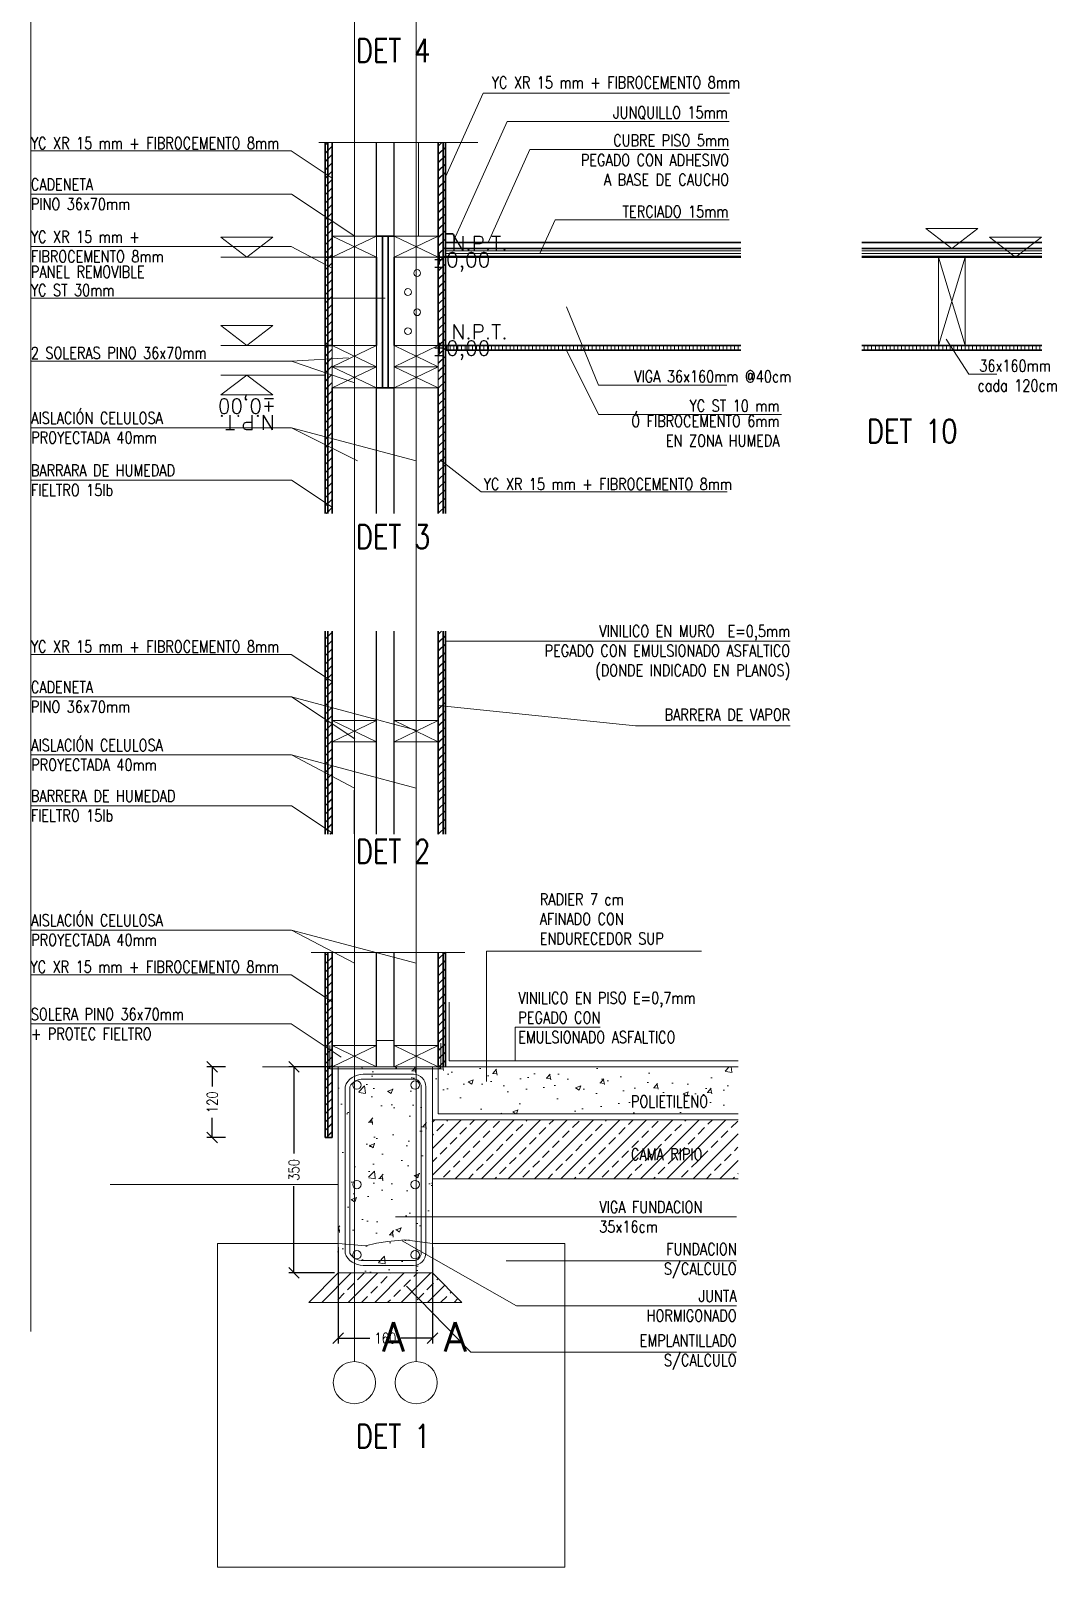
# Model space of a CAD drawing. Header units: metres. Extents: x -2 to 690, y -116 to 73.
# Drawn here: x 505.645 to 507.386, y 6.836 to 9.446 of the extents above; entities that cross this region are included whole.
import ezdxf
from ezdxf.enums import TextEntityAlignment as Align

# ---------------------------------------------------------------- set-up
doc = ezdxf.new("R2010")
doc.units = ezdxf.units.M
doc.header["$LTSCALE"] = 5
doc.header["$MEASUREMENT"] = 0
doc.linetypes.add('HIDDEN', pattern=[0.375, 0.25, -0.125])
doc.layers.get('0').update_dxf_attribs({"color": 30})
doc.layers.get('DEFPOINTS').update_dxf_attribs({"color": 210})
doc.layers.add('_AUX', color=210, linetype='Continuous', lineweight=18, plot=False)
for name, color, linetype, lineweight in [('A-ANNO-DIMS', 3, 'Continuous', 18), ('A-ANNO-SYMB', 3, 'Continuous', 18), ('A-ANNO-TEXT', 3, 'Continuous', 18), ('A-DETL-PATT', 8, 'Continuous', 18), ('A-ELEV-IDEN', 3, 'Continuous', 18), ('A-ELEV-MBE1', 7, 'Continuous', 35), ('A-ELEV-MBE2', 4, 'Continuous', 25), ('A-FLOR-PATT', 8, 'Continuous', 18), ('A-FURN', 8, 'Continuous', 18), ('A-WALL-PATT', 8, 'Continuous', 18), ('A-WALL-STUD', 3, 'Continuous', 18)]:
    doc.layers.add(name, color=color, linetype=linetype, lineweight=lineweight)
doc.styles.add('E-ROMANS', font='romans.shx', dxfattribs={"width": 0.8})
doc.dimstyles.new('E-0010_TICK_18', dxfattribs={"dimscale": 0.001, "dimtxt": 18, "dimasz": 18, "dimexe": 9, "dimexo": 6, "dimgap": 9, "dimtad": 0, "dimdec": 0, "dimlfac": 1000, "dimzin": 0, "dimdsep": 46, "dimtxsty": 'E-ROMANS', "dimblk": 'OBLIQUE', "dimcen": 9, "dimclrd": 256, "dimclre": 256, "dimclrt": 256, "dimadec": 0, "dimazin": 0, "dimtfac": 1, "dimtdec": 0, "dimtmove": 1, "dimatfit": 3, "dimldrblk": 'OPEN90', "dimfxl": 1, "dimtfill": 1, "dimtolj": 1, "dimtzin": 0, "dimarcsym": 0})
pattern_1 = [(45, (-2e-13, 0), (-0.00707106781, 0.00707106781), []), (45, (0.0002, 0), (-0.00707106781, 0.00707106781), [])]
pattern_2 = [(45, (-0.004998, 8e-09), (-0.00707106781, 0.00707106781), []), (45, (-0.004798, 8e-09), (-0.00707106781, 0.00707106781), [])]
pattern_3 = [(45, (0.005, 5e-08), (-0.00707106781, 0.00707106781), []), (45, (0.0052, 5e-08), (-0.00707106781, 0.00707106781), [])]

# ---------------------------------------------------------------- blocks, each defined once
blk = doc.blocks.new('_Oblique')
at = {"color": 0, "linetype": 'ByBlock', "lineweight": -2}
blk.add_line((-0.5, -0.5), (0.5, 0.5), dxfattribs=at)
blk = doc.blocks.new('*D1063')
at = {"layer": 'A-ANNO-DIMS', "lineweight": -2, "transparency": 16777216}
for p, q in [((506.1673, 7.3804), (506.1673, 7.2166)), ((506.3273, 7.3804), (506.3273, 7.2166)), ((506.1673, 7.2256), (506.2208, 7.2256)), ((506.3273, 7.2256), (506.2738, 7.2256))]:
    blk.add_line(p, q, dxfattribs=at)
at = {"layer": 'DEFPOINTS', "color": 0, "transparency": 16777216}
for p in [(506.1673, 7.3864), (506.3273, 7.3864), (506.3273, 7.2256)]:
    blk.add_point(p, dxfattribs=at)
at = {"layer": 'A-ANNO-DIMS', "lineweight": -2, "transparency": 16777216, "xscale": 0.018, "yscale": 0.018, "zscale": 0.018, "rotation": 180}
blk.add_blockref('_Oblique', (506.1673, 7.2256), dxfattribs=at)
at = {"layer": 'A-ANNO-DIMS', "lineweight": -2, "transparency": 16777216, "xscale": 0.018, "yscale": 0.018, "zscale": 0.018}
blk.add_blockref('_Oblique', (506.3273, 7.2256), dxfattribs=at)
at = {"layer": 'A-ANNO-DIMS', "transparency": 16777216, "insert": (506.2473, 7.2256), "char_height": 0.018, "attachment_point": 5, "style": 'E-ROMANS', "bg_fill": 3, "box_fill_scale": 1.25, "bg_fill_color": 256, "bg_fill_true_color": 13158600, "bg_fill_transparency": 0}
blk.add_mtext('\\A1;160', dxfattribs=at)
blk = doc.blocks.new('_Open90')
at = {"color": 0, "linetype": 'ByBlock', "lineweight": -2}
for p, q in [((0, 0), (-1, 0)), ((-0.5, 0.5), (0, 0)), ((0, 0), (-0.5, -0.5))]:
    blk.add_line(p, q, dxfattribs=at)
blk = doc.blocks.new('*D1064')
at = {"layer": 'A-ANNO-DIMS', "lineweight": -2, "transparency": 16777216}
for p, q in [((506.1613, 7.6864), (506.0833, 7.6864)), ((506.0923, 7.6864), (506.0923, 7.539)), ((506.0923, 7.3364), (506.0923, 7.4839)), ((506.1613, 7.3364), (506.0833, 7.3364))]:
    blk.add_line(p, q, dxfattribs=at)
at = {"layer": 'DEFPOINTS', "color": 0, "transparency": 16777216}
for p in [(506.1673, 7.6864), (506.0923, 7.3364), (506.1673, 7.3364)]:
    blk.add_point(p, dxfattribs=at)
at = {"layer": 'A-ANNO-DIMS', "lineweight": -2, "transparency": 16777216, "xscale": 0.018, "yscale": 0.018, "zscale": 0.018}
for p, rotation in [((506.0923, 7.6864), 90), ((506.0923, 7.3364), 270)]:
    blk.add_blockref('_Oblique', p, dxfattribs=dict(at, rotation=rotation))
at = {"layer": 'A-ANNO-DIMS', "transparency": 16777216, "insert": (506.0923, 7.5114), "char_height": 0.018, "attachment_point": 5, "rotation": 90, "style": 'E-ROMANS', "bg_fill": 3, "box_fill_scale": 1.25, "bg_fill_color": 256, "bg_fill_true_color": 13158600, "bg_fill_transparency": 0}
blk.add_mtext('\\A1;350', dxfattribs=at)
blk = doc.blocks.new('*D101')
at = {"layer": 'A-ANNO-DIMS', "lineweight": -2, "transparency": 16777216}
for p, q in [((505.9762, 7.6864), (505.9446, 7.6864)), ((505.9536, 7.6864), (505.9536, 7.6529)), ((505.9536, 7.5664), (505.9536, 7.6)), ((505.9762, 7.5664), (505.9446, 7.5664))]:
    blk.add_line(p, q, dxfattribs=at)
at = {"layer": 'DEFPOINTS', "color": 0, "transparency": 16777216}
for p in [(505.9536, 7.6864), (505.9822, 7.6864), (505.9822, 7.5664)]:
    blk.add_point(p, dxfattribs=at)
at = {"layer": 'A-ANNO-DIMS', "lineweight": -2, "transparency": 16777216, "xscale": 0.018, "yscale": 0.018, "zscale": 0.018}
for p, rotation in [((505.9536, 7.6864), 90), ((505.9536, 7.5664), 270)]:
    blk.add_blockref('_Oblique', p, dxfattribs=dict(at, rotation=rotation))
at = {"layer": 'A-ANNO-DIMS', "transparency": 16777216, "insert": (505.9536, 7.6264), "char_height": 0.018, "attachment_point": 5, "rotation": 90, "style": 'E-ROMANS', "bg_fill": 3, "box_fill_scale": 1.25, "bg_fill_color": 256, "bg_fill_true_color": 13158600, "bg_fill_transparency": 0}
blk.add_mtext('\\A1;120', dxfattribs=at)

msp = doc.modelspace()

# ---------------------------------------------------------------- hatches: boundary and pattern name
at = {"layer": 'A-DETL-PATT'}
h = msp.add_hatch(dxfattribs=at)
h.set_pattern_fill('JIS_LC_20', color=256, scale=0.0005, style=0)
h.set_pattern_definition(pattern_2)
h.paths.add_polyline_path([(506.1573, 9.2564), (506.1453, 9.2564), (506.1453, 9.1273), (506.1573, 9.1193)])
h.paths.add_polyline_path([(506.1573, 9.1193), (506.1453, 9.1273), (506.1453, 9.0614), (506.1573, 9.0614), (506.1573, 9.1064)])
h = msp.add_hatch(dxfattribs=at)
h.set_pattern_fill('JIS_LC_20', color=256, scale=0.0005, style=0)
h.set_pattern_definition(pattern_3)
h.paths.add_polyline_path([(506.3493, 9.2564), (506.3373, 9.2564), (506.3373, 9.1004), (506.3493, 9.1054)])
h.paths.add_polyline_path([(506.3493, 9.1054), (506.3373, 9.1004), (506.3373, 9.0614), (506.3493, 9.0614)])
h = msp.add_hatch(dxfattribs=at)
h.set_pattern_fill('JIS_LC_20', color=256, scale=0.0005, style=0)
h.set_pattern_definition(pattern_2)
h.paths.add_polyline_path([(506.1573, 9.0614), (506.1453, 9.0614), (506.1453, 8.9114), (506.1573, 8.9114)])
h = msp.add_hatch(dxfattribs=at)
h.set_pattern_fill('JIS_LC_20', color=256, scale=0.0005, style=0)
h.set_pattern_definition(pattern_3)
h.paths.add_polyline_path([(506.3493, 8.9114), (506.3373, 8.9114), (506.3373, 9.0614), (506.3493, 9.0614)])
h = msp.add_hatch(dxfattribs=at)
h.set_pattern_fill('ANSI31', color=256, scale=0.0015, angle=135, style=0)
h.set_pattern_definition([(180, (0.005, 5e-08), (-4e-19, -0.0047625), [])])
h.paths.add_polyline_path([(506.8511, 9.0764), (506.3493, 9.0764), (506.3493, 9.0614), (506.8511, 9.0614)])
h = msp.add_hatch(dxfattribs=at)
h.set_pattern_fill('ANSI31', color=256, scale=0.0015, angle=135, style=0)
h.set_pattern_definition([(180, (-2e-13, 0), (-4e-19, -0.0047625), [])])
h.paths.add_polyline_path([(507.0561, 9.0764), (507.0561, 9.0614), (507.362, 9.0614), (507.362, 9.0764)])
h = msp.add_hatch(dxfattribs=at)
h.set_pattern_fill('JIS_LC_20', color=256, scale=0.0005, style=0)
h.set_pattern_definition([(45, (275.880751, -44.509718), (-0.0070710678, 0.0070710678), []), (45, (275.880951, -44.509718), (-0.0070710678, 0.0070710678), [])])
h.paths.add_polyline_path([(506.1453, 8.6264), (506.1573, 8.6264), (506.1573, 8.9114), (506.1453, 8.9114)])
h = msp.add_hatch(dxfattribs=at)
h.set_pattern_fill('JIS_LC_20', color=256, scale=0.0005, style=0)
h.set_pattern_definition([(45, (275.90075, -44.509718), (-0.0070710678, 0.0070710678), []), (45, (275.90095, -44.509718), (-0.0070710678, 0.0070710678), [])])
h.paths.add_polyline_path([(506.3373, 8.6264), (506.3493, 8.6264), (506.3493, 8.9114), (506.3373, 8.9114)])
h = msp.add_hatch(dxfattribs=at)
h.set_pattern_fill('ANSI31', color=256, scale=0.002, angle=45, style=0)
h.set_pattern_definition([(90, (736.678324, -43.679718), (0.00635, 1e-18), [])])
h.paths.add_polyline_path([(506.3473, 8.9114), (506.3823, 8.9114), (506.8511, 8.9114), (506.8511, 8.9034), (506.3473, 8.9034)])
h = msp.add_hatch(dxfattribs=at)
h.set_pattern_fill('ANSI31', color=256, scale=0.002, angle=45, style=0)
h.set_pattern_definition([(90, (-2e-13, 0), (-0.00635, 1e-18), [])])
h.paths.add_polyline_path([(507.0561, 8.9114), (507.0561, 8.9034), (507.362, 8.9034), (507.362, 8.9114)])
h = msp.add_hatch(dxfattribs=at)
h.set_pattern_fill('JIS_LC_20', color=256, scale=0.0005, style=0)
h.set_pattern_definition(pattern_1)
h.paths.add_polyline_path([(506.1452, 8.0814), (506.1572, 8.0814), (506.1572, 8.4264), (506.1452, 8.4264)])
h = msp.add_hatch(dxfattribs=at)
h.set_pattern_fill('JIS_LC_20', color=256, scale=0.0005, style=0)
h.set_pattern_definition(pattern_1)
h.paths.add_polyline_path([(506.3373, 8.0814), (506.3493, 8.0814), (506.3493, 8.4264), (506.3373, 8.4264)])
h = msp.add_hatch(dxfattribs=at)
h.set_pattern_fill('JIS_LC_20', color=256, scale=0.0005, style=0)
h.set_pattern_definition(pattern_1)
h.paths.add_polyline_path([(506.3373, 7.6864), (506.3493, 7.6864), (506.3493, 7.8814), (506.3373, 7.8814)])
h = msp.add_hatch(dxfattribs=at)
h.set_pattern_fill('JIS_LC_20', color=256, scale=0.0005, style=0)
h.set_pattern_definition(pattern_1)
h.paths.add_polyline_path([(506.1573, 7.8727), (506.1453, 7.8807), (506.1453, 7.7211), (506.1573, 7.7131)])
h.paths.add_polyline_path([(506.1573, 7.7131), (506.1453, 7.7211), (506.1453, 7.6864), (506.1573, 7.6864)])
h.paths.add_polyline_path([(506.1573, 7.6864), (506.1453, 7.6864), (506.1453, 7.5664), (506.1573, 7.5664)])
h = msp.add_hatch(dxfattribs=at)
h.set_pattern_fill('AR-CONC', color=256, scale=0.0005, style=0)
h.set_pattern_definition([(50, (-2e-13, 0), (0.091092334, -0.007969543), [0.009525, -0.104775]), (355, (-2e-13, 0), (-0.017621413, 0.095528321), [0.00762, -0.08382]), (100.451, (0.00759, -0.00066), (0.073471251, 0.087558344), [0.008095, -0.089045]), (46.1842, (-2e-13, 0.0254), (0.13553952, -0.021021164), [0.0142875, -0.1571625]), (96.6356, (0.0113, 0.02365), (0.118702117, 0.123712778), [0.0121425, -0.1335675]), (351.184, (-2e-13, 0.0254), (0.118702303, 0.12371256), [0.01143, -0.12573]), (21, (0.0127, 0.01905), (0.07580744, -0.051132759), [0.009525, -0.104775]), (326, (0.0127, 0.01905), (0.030901014, 0.092093983), [0.00762, -0.08382]), (71.4514, (0.01902, 0.01479), (0.106708245, 0.040961429), [0.008095, -0.089045]), (37.5, (-2e-13, 0), (0.0015443016, 0.0422775194), [0, -0.082804, 0, -0.08509, 0, -0.0841375]), (7.5, (-2e-13, 0), (0.0334098313, 0.0500902874), [0, -0.048514, 0, -0.080899, 0, -0.0320675]), (327.5, (-0.02832, 0), (0.0677952976, -0.002864372), [0, -0.03175, 0, -0.09906, 0, -0.131445]), (317.5, (-0.04102, 0), (0.074064591, 0.0127132455), [0, -0.041275, 0, -0.065786, 0, -0.093345])])
h.paths.add_polyline_path([(506.3273, 7.6864), (506.3273, 7.3364), (506.1673, 7.3364), (506.1673, 7.6864)])
h = msp.add_hatch(dxfattribs=at)
h.set_pattern_fill('AR-CONC', color=256, scale=0.01, style=0)
h.set_pattern_definition([(130, (627.7528, 583.808), (-1.8218467, -0.159391), [0.1905, -2.0955]), (185, (627.7528, 583.808), (0.352428, 1.9105664), [0.1524, -1.6764]), (79.549, (627.601, 583.7948), (-1.469425, 1.751167), [0.1619, -1.7809]), (133.8158, (627.7528, 584.316), (-2.71079, -0.420423), [0.28575, -3.14325]), (83.3644, (627.527, 584.281), (-2.374042, 2.474256), [0.24285, -2.67135]), (188.816, (627.7528, 584.316), (-2.374046, 2.474251), [0.2286, -2.5146]), (159, (627.4988, 584.189), (-1.5161488, -1.022655), [0.1905, -2.0955]), (214, (627.4988, 584.189), (-0.61802, 1.8418797), [0.1524, -1.6764]), (108.5486, (627.3725, 584.1038), (-2.134165, 0.8192286), [0.1619, -1.7809]), (142.5, (627.7528, 583.80804), (-0.030886, 0.8455504), [0, -1.65608, 0, -1.7018, 0, -1.68275]), (172.5, (627.7528, 583.808), (-0.6681966, 1.0018057), [0, -0.97028, 0, -1.61798, 0, -0.64135]), (212.5, (628.3192, 583.80804), (-1.35590595, -0.05728744), [0, -0.635, 0, -1.9812, 0, -2.6289]), (222.5, (628.5732, 583.808), (-1.4812918, 0.254265), [0, -0.8255, 0, -1.31572, 0, -1.8669])])
h.paths.add_polyline_path([(506.3373, 7.6864), (506.3373, 7.2864), (506.1873, 7.2864), (506.1873, 7.6864)])
h = msp.add_hatch(dxfattribs=at)
h.set_pattern_fill('AR-CONC', color=256, scale=0.0005, style=0)
h.set_pattern_definition([(50, (250.77355, -44.01972), (0.091092334, -0.007969543), [0.009525, -0.104775]), (355, (250.77355, -44.01972), (-0.017621413, 0.09552832), [0.00762, -0.08382]), (100.451, (250.78114, -44.02038), (0.07347125, 0.087558344), [0.008095, -0.089045]), (46.1842, (250.77355, -43.99432), (0.13553952, -0.021021164), [0.0142875, -0.1571625]), (96.6356, (250.78484, -43.99607), (0.11870212, 0.12371278), [0.0121425, -0.1335675]), (351.184, (250.77355, -43.99432), (0.1187023, 0.12371256), [0.01143, -0.12573]), (21, (250.78625, -44.00067), (0.07580744, -0.05113276), [0.009525, -0.104775]), (326, (250.78625, -44.00067), (0.030901014, 0.092093983), [0.00762, -0.08382]), (71.4514, (250.792565, -44.00493), (0.106708245, 0.04096143), [0.008095, -0.089045]), (37.5, (250.773547, -44.019718), (0.0015443016, 0.0422775194), [0, -0.082804, 0, -0.08509, 0, -0.0841375]), (7.5, (250.773547, -44.01972), (0.033409831, 0.0500902874), [0, -0.048514, 0, -0.080899, 0, -0.0320675]), (327.5, (250.745226, -44.019718), (0.0677952976, -0.002864372), [0, -0.03175, 0, -0.09906, 0, -0.131445]), (317.5, (250.732526, -44.01972), (0.074064591, 0.012713246), [0, -0.041275, 0, -0.065786, 0, -0.093345])])
h.paths.add_polyline_path([(506.3373, 7.6864), (506.3373, 7.6064), (506.8461, 7.6064), (506.8461, 7.6864)])
h = msp.add_hatch(dxfattribs=at)
h.set_pattern_fill('BRASS', color=256, scale=0.005, angle=45, style=0)
h.set_pattern_definition([(45, (250.773547, -44.019718), (-0.0224506403, 0.0224506403), []), (45, (250.762322, -44.008493), (-0.0224506403, 0.0224506403), [0.015875, -0.0079375])])
h.paths.add_polyline_path([(506.8461, 7.4964), (506.8461, 7.5964), (506.3273, 7.5964), (506.3273, 7.4964)])
h = msp.add_hatch(dxfattribs=at)
h.set_pattern_fill('BRASS', color=256, scale=0.005, angle=45, style=0)
h.set_pattern_definition([(45, (-2e-13, 0), (-0.0224506403, 0.0224506403), []), (45, (-0.011225, 0.011225), (-0.0224506403, 0.0224506403), [0.015875, -0.0079375])])
h.paths.add_polyline_path([(506.3273, 7.3364), (506.2998, 7.3364), (506.2998, 7.2969), (506.3099, 7.2864), (506.3773, 7.2864)])
h.paths.add_polyline_path([(506.2998, 7.2969), (506.2998, 7.2864), (506.3099, 7.2864)], flags=17)
h.paths.add_polyline_path([(506.2998, 7.3364), (506.1948, 7.3364), (506.1948, 7.2864), (506.2998, 7.2864)])
h.paths.add_polyline_path([(506.1948, 7.3364), (506.1673, 7.3364), (506.1173, 7.2864), (506.1948, 7.2864)])

# ---------------------------------------------------------------- linework, layer by layer
at = {"layer": '_AUX'}
for p, q in [((506.1216, 7.8807), (506.3824, 7.8807)), ((506.2623, 7.7314), (506.2323, 7.7314)), ((506.2623, 7.6864), (506.2523, 7.6864))]:
    msp.add_line(p, q, dxfattribs=at)
for points in [[(505.6455, 7.2366), (505.6455, 10.696)], [(506.1346, 9.2564), (506.4043, 9.2564)]]:
    msp.add_lwpolyline(points, dxfattribs=at)
for points in [[(506.3162, 7.6527), (506.3162, 7.3702, -0.414214), (506.2952, 7.3492), (506.21, 7.3492, -0.328537), (506.179, 7.3702), (506.179, 7.6527, -0.328537), (506.21, 7.6737), (506.2952, 7.6737, -0.414214)], [(506.3082, 7.6527), (506.3082, 7.3702, -0.414214), (506.2952, 7.3572), (506.21, 7.3572, -0.28824), (506.187, 7.3702), (506.187, 7.6527, -0.28824), (506.21, 7.6657), (506.2952, 7.6657, -0.414214)]]:
    msp.add_lwpolyline(points, format="xyb", close=True, dxfattribs=at)
for centre in [(506.1992, 7.6555), (506.298, 7.6555), (506.1992, 7.4864), (506.298, 7.4864), (506.1992, 7.3673), (506.298, 7.3673)]:
    msp.add_circle(centre, 0.00714, dxfattribs=at)
at = {"layer": 'A-ANNO-DIMS'}
for centre in [(506.3014, 9.0346), (506.2858, 9.0023), (506.3014, 8.9681), (506.2858, 8.9359)]:
    msp.add_circle(centre, 0.00581, dxfattribs=at)
at = {"layer": 'A-ANNO-SYMB'}
for p, q in [((507.2315, 8.9114), (507.1865, 9.0614)), ((507.2315, 9.0614), (507.1865, 8.9114)), ((506.1648, 7.6864), (506.2348, 7.6864)), ((506.3298, 7.6864), (506.2598, 7.6864))]:
    msp.add_line(p, q, dxfattribs=at)
at = {"layer": 'A-ANNO-SYMB', "linetype": 'HIDDEN', "ltscale": 10}
msp.add_line((506.3373, 7.6864), (506.3373, 7.6064), dxfattribs=at)
at = {"layer": 'A-ANNO-SYMB'}
for points in [[(507.165, 9.1104), (507.253, 9.1104)], [(507.165, 9.1104), (507.209, 9.0764), (507.253, 9.1104)], [(505.9683, 9.0954), (506.0563, 9.0954)], [(505.9683, 9.0954), (506.0123, 9.0614), (506.0563, 9.0954)], [(507.2733, 9.0954), (507.3613, 9.0954)], [(507.2733, 9.0954), (507.3173, 9.0614), (507.3613, 9.0954)], [(507.2315, 9.0614), (507.2315, 8.9114), (507.1865, 8.9114), (507.1865, 9.0614), (507.2315, 9.0614)], [(505.9683, 8.9454), (506.0563, 8.9454)], [(505.9683, 8.9454), (506.0123, 8.9114), (506.0563, 8.9454)], [(505.9683, 8.8275), (506.0123, 8.8614), (506.0563, 8.8275)], [(505.9683, 8.8275), (506.0563, 8.8275)], [(506.3273, 7.6864), (506.3273, 7.3364), (506.1673, 7.3364), (506.1673, 7.6864), (506.3273, 7.6864)], [(506.3273, 7.6864), (506.3273, 7.6824)], [(506.3273, 7.6864), (506.8461, 7.6864)], [(506.3273, 7.5964), (506.8461, 7.5964)], [(506.3273, 7.4964), (506.8461, 7.4964)]]:
    msp.add_lwpolyline(points, dxfattribs=at)
at = {"layer": 'A-ANNO-SYMB', "linetype": 'HIDDEN', "ltscale": 10}
for points in [[(506.3556, 7.6964), (506.3556, 7.7964)], [(506.3556, 7.6964), (506.8461, 7.6964)], [(506.3373, 7.6064), (506.8461, 7.6064)]]:
    msp.add_lwpolyline(points, dxfattribs=at)
at = {"layer": 'A-ANNO-SYMB'}
for centre in [(506.1948, 7.15), (506.2998, 7.15)]:
    msp.add_circle(centre, 0.0358, dxfattribs=at)
at = {"layer": 'A-ANNO-TEXT'}
for p, q in [((506.4132, 9.3404), (506.3493, 9.1981)), ((506.4544, 9.2922), (506.3643, 9.0914)), ((506.4927, 9.2442), (506.4218, 9.0864)), ((506.088, 9.1685), (506.1958, 9.0971)), ((506.5356, 9.125), (506.5099, 9.0677)), ((506.6093, 8.844), (506.5552, 8.9774)), ((506.6093, 8.7942), (506.5552, 8.9034)), ((507.2379, 8.8628), (507.1996, 8.9225)), ((506.088, 8.8851), (506.1846, 8.8906)), ((506.088, 8.8851), (506.1958, 8.8484)), ((506.0879, 8.7718), (506.2003, 8.7155)), ((506.088, 8.6827), (506.1573, 8.6369)), ((506.088, 8.3147), (506.1958, 8.2433)), ((506.6723, 8.2656), (506.3373, 8.3002)), ((506.6723, 8.2656), (506.9347, 8.2656)), ((506.0879, 8.2161), (506.1948, 8.1598)), ((506.088, 8.1299), (506.1573, 8.084)), ((506.0879, 7.9186), (506.1948, 7.8623)), ((506.4193, 7.8831), (506.4193, 7.6616)), ((506.0877, 7.7592), (506.1726, 7.703)), ((506.4678, 7.7539), (506.4678, 7.6964)), ((506.3976, 7.4316), (506.2645, 7.4316))]:
    msp.add_line(p, q, dxfattribs=at)
for points in [[(506.8317, 9.3404), (506.4132, 9.3404)], [(506.831, 9.2922), (506.4544, 9.2922)], [(505.6455, 9.2419), (506.0877, 9.2419), (506.1569, 9.1957)], [(506.831, 9.2442), (506.4927, 9.2442)], [(505.6455, 9.1685), (506.088, 9.1685)], [(506.831, 9.125), (506.5356, 9.125)], [(505.6455, 9.0797), (506.0877, 9.0797), (506.1569, 9.0431)], [(505.6455, 8.9918), (506.2472, 8.9918)], [(505.6455, 8.8851), (506.088, 8.8851)], [(507.2854, 8.8628), (507.2379, 8.8628)], [(506.8274, 8.844), (506.6093, 8.844)], [(505.6454, 8.7718), (506.0879, 8.7718)], [(506.0879, 8.7718), (506.2998, 8.7155)], [(506.9197, 8.7942), (506.6093, 8.7942)], [(506.8276, 8.663), (506.4099, 8.663), (506.3407, 8.7172)], [(505.6455, 8.6827), (506.088, 8.6827)], [(506.3493, 8.4093), (506.9347, 8.4093)], [(505.6455, 8.387), (506.0877, 8.387), (506.1569, 8.3408)], [(505.6455, 8.3147), (506.088, 8.3147)], [(506.0879, 8.3147), (506.2998, 8.2584)], [(505.6454, 8.2161), (506.0879, 8.2161)], [(506.0879, 8.2161), (506.2998, 8.1598)], [(505.6455, 8.1299), (506.088, 8.1299)], [(505.6454, 7.9186), (506.0879, 7.9186)], [(506.0879, 7.9186), (506.2998, 7.8623)], [(506.7843, 7.8831), (506.4193, 7.8831)], [(505.6455, 7.8429), (506.0877, 7.8429), (506.1569, 7.7968)], [(505.6455, 7.7592), (506.0877, 7.7592)], [(506.6122, 7.7539), (506.4678, 7.7539)], [(506.8438, 7.4316), (506.3976, 7.4316)], [(506.8438, 7.3568), (506.4524, 7.3568)], [(506.8438, 7.2806), (506.4702, 7.2806)], [(506.8438, 7.2016), (506.3923, 7.2016)]]:
    msp.add_lwpolyline(points, dxfattribs=at)
at = {"layer": 'A-ELEV-IDEN', "ltscale": 10}
for p, q in [((506.1453, 9.0614), (505.9682, 9.0614)), ((506.1453, 8.9114), (505.9682, 8.9114)), ((506.1453, 8.8614), (505.9682, 8.8614))]:
    msp.add_line(p, q, dxfattribs=at)
msp.add_lwpolyline([(506.1673, 7.3864), (505.9623, 7.3864), (505.9623, 6.8364), (506.5523, 6.8364), (506.5523, 7.3864), (506.3273, 7.3864)], dxfattribs=at)
at = {"layer": 'A-ELEV-MBE1'}
for p, q in [((506.1453, 9.2564), (506.1453, 9.0614)), ((506.15, 9.2564), (506.15, 9.0614)), ((506.1573, 9.2564), (506.1573, 9.0614)), ((506.3373, 9.2564), (506.3373, 9.0614)), ((506.3453, 9.2564), (506.3453, 9.0614)), ((506.3493, 9.2564), (506.3493, 9.0614)), ((506.2323, 9.0974), (506.2623, 9.0974)), ((506.2423, 9.0974), (506.2423, 8.8394)), ((506.2523, 9.0974), (506.2523, 8.8394)), ((506.8511, 9.0864), (506.3493, 9.0864)), ((507.0561, 9.0864), (507.362, 9.0864)), ((506.1573, 9.0614), (506.1453, 9.0614)), ((506.2323, 8.9114), (506.2323, 9.0614)), ((506.2623, 9.0614), (506.2623, 8.9114)), ((506.8511, 9.0614), (506.3373, 9.0614)), ((506.3373, 8.9114), (506.3373, 9.0614)), ((506.8511, 9.0764), (506.3493, 9.0764)), ((507.0561, 9.0764), (507.362, 9.0764)), ((507.0561, 9.0614), (507.362, 9.0614)), ((506.1453, 8.9114), (506.1453, 8.6264)), ((506.1453, 8.9114), (506.1573, 8.9114)), ((506.15, 8.9114), (506.15, 8.6264)), ((506.3493, 8.9114), (506.3373, 8.9114)), ((506.3373, 8.9114), (506.3373, 8.9114)), ((506.3453, 8.9114), (506.3453, 8.6264)), ((506.3493, 8.9114), (506.3493, 8.6264)), ((506.8511, 8.9114), (506.3493, 8.9114)), ((506.8511, 8.9034), (506.3493, 8.9034)), ((507.0561, 8.9114), (507.362, 8.9114)), ((507.0561, 8.9034), (507.362, 8.9034)), ((506.1573, 8.8394), (506.1573, 8.6264)), ((506.2623, 8.8394), (506.2323, 8.8394)), ((506.3373, 8.8394), (506.3373, 8.6264)), ((506.1452, 8.4264), (506.1452, 8.0814)), ((506.15, 8.4264), (506.15, 8.0814)), ((506.1572, 8.4264), (506.1572, 8.0814)), ((506.3373, 8.4264), (506.3373, 8.0814)), ((506.3453, 8.4264), (506.3453, 8.0814)), ((506.3493, 8.4264), (506.3493, 8.0814)), ((506.3373, 7.8814), (506.3373, 7.6864)), ((506.3453, 7.8814), (506.3453, 7.6864)), ((506.3493, 7.8814), (506.3493, 7.6864)), ((506.1453, 7.8807), (506.1453, 7.5664)), ((506.1573, 7.8807), (506.1573, 7.5664)), ((506.1453, 7.5664), (506.1573, 7.5664))]:
    msp.add_line(p, q, dxfattribs=at)
msp.add_lwpolyline([(506.3493, 9.0864), (506.3643, 9.0864), (506.3643, 9.0964, 0.414214), (506.3593, 9.1014), (506.3493, 9.1014)], format="xyb", close=True, dxfattribs=at)
for points in [[(506.1453, 9.0614), (506.1453, 8.9114)], [(506.15, 8.9114), (506.15, 9.0614)], [(506.1573, 8.9114), (506.1573, 9.0614)], [(506.3453, 8.9114), (506.3453, 9.0614)], [(506.3493, 8.9114), (506.3493, 9.0614)]]:
    msp.add_lwpolyline(points, dxfattribs=at)
at = {"layer": 'A-ELEV-MBE2'}
for points in [[(506.2323, 9.0974), (506.2323, 9.2564)], [(506.2323, 9.1184), (506.2323, 9.2564)], [(506.2623, 9.0974), (506.2623, 9.2564)], [(506.2323, 8.6264), (506.2323, 8.8394)], [(506.2623, 8.6264), (506.2623, 8.8394)], [(506.2323, 8.0814), (506.2323, 8.4264)], [(506.2623, 8.0814), (506.2623, 8.4264)], [(506.2323, 7.6864), (506.2323, 7.8814)], [(506.2623, 7.6864), (506.2623, 7.8814)]]:
    msp.add_lwpolyline(points, dxfattribs=at)
at = {"layer": 'A-FLOR-PATT'}
msp.add_lwpolyline([(506.2873, 7.6864), (506.2773, 7.6864)], dxfattribs=at)
at = {"layer": 'A-FURN'}
for points in [[(506.2623, 9.1184), (506.2623, 9.2564)], [(506.2323, 8.0814), (506.2323, 8.4264)], [(506.2623, 8.0814), (506.2623, 8.4264)], [(506.2323, 7.6864), (506.2323, 7.8814)], [(506.2623, 7.6864), (506.2623, 7.8814)]]:
    msp.add_lwpolyline(points, dxfattribs=at)
at = {"layer": 'A-WALL-PATT', "ltscale": 10}
msp.add_line((506.1948, 9.0614), (506.1948, 8.9114), dxfattribs=at)
for points in [[(506.1948, 9.1114), (506.1948, 9.2564)], [(506.3039, 9.0974), (506.3039, 9.2564)], [(506.2998, 8.9114), (506.2998, 9.0614)], [(506.1948, 8.6264), (506.1948, 8.8114)], [(506.2998, 8.6264), (506.2998, 8.8114)], [(506.1948, 8.2814), (506.1948, 8.431)], [(506.2998, 8.2814), (506.2998, 8.431)], [(506.1947, 8.0819), (506.1948, 8.2314)], [(506.2998, 8.0819), (506.2998, 8.2314)], [(506.1948, 7.7364), (506.1948, 7.8807)], [(506.2998, 7.7364), (506.2998, 7.8807)]]:
    msp.add_lwpolyline(points, dxfattribs=at)
at = {"layer": 'A-WALL-STUD'}
for p, q in [((506.1573, 9.0974), (506.2323, 9.0614)), ((506.2323, 9.0974), (506.1573, 9.0614)), ((506.2623, 9.0974), (506.3373, 9.0614)), ((506.3373, 9.0974), (506.2623, 9.0614)), ((506.1573, 8.9114), (506.2323, 8.8754)), ((506.2323, 8.9114), (506.1573, 8.8754)), ((506.3373, 8.9114), (506.2623, 8.8754)), ((506.2623, 8.9114), (506.3373, 8.8754)), ((506.1573, 8.8754), (506.2323, 8.8394)), ((506.2323, 8.8754), (506.1573, 8.8394)), ((506.3373, 8.8754), (506.2623, 8.8394)), ((506.2623, 8.8754), (506.3373, 8.8394)), ((506.1573, 8.2744), (506.2323, 8.2384)), ((506.2323, 8.2744), (506.1573, 8.2384)), ((506.3373, 8.2744), (506.2623, 8.2384)), ((506.2623, 8.2744), (506.3373, 8.2384)), ((506.2623, 7.7224), (506.3373, 7.6864)), ((506.3373, 7.7224), (506.2623, 7.6864))]:
    msp.add_line(p, q, dxfattribs=at)
for points in [[(506.1573, 9.0974), (506.1573, 9.0614), (506.2323, 9.0614), (506.2323, 9.0974), (506.1573, 9.0974)], [(506.2623, 9.0974), (506.2623, 9.0614), (506.3373, 9.0614), (506.3373, 9.0974), (506.2623, 9.0974)], [(506.1573, 8.9114), (506.1573, 8.8754), (506.2323, 8.8754), (506.2323, 8.9114), (506.1573, 8.9114)], [(506.3373, 8.9114), (506.3373, 8.8754), (506.2623, 8.8754), (506.2623, 8.9114), (506.3373, 8.9114)], [(506.1573, 8.8754), (506.1573, 8.8394), (506.2323, 8.8394), (506.2323, 8.8754), (506.1573, 8.8754)], [(506.3373, 8.8754), (506.3373, 8.8394), (506.2623, 8.8394), (506.2623, 8.8754), (506.3373, 8.8754)], [(506.1573, 8.2744), (506.1573, 8.2384), (506.2323, 8.2384), (506.2323, 8.2744), (506.1573, 8.2744)], [(506.3373, 8.2744), (506.3373, 8.2384), (506.2623, 8.2384), (506.2623, 8.2744), (506.3373, 8.2744)], [(506.2623, 7.7224), (506.2623, 7.6864), (506.3373, 7.6864), (506.3373, 7.7224), (506.2623, 7.7224)]]:
    msp.add_lwpolyline(points, dxfattribs=at)

# ---------------------------------------------------------------- texts
at = {"layer": 'A-ANNO-TEXT', "style": 'E-ROMANS'}
for s, insert, char_height, attachment_point in [('\\pi-0.12,l0.12,t0.12;DET 4', (506.2607, 9.4126), 0.04, 5), ('YC XR 15 mm + FIBROCEMENTO 8mm', (506.4278, 9.3583), 0.02, 4), ('JUNQUILLO 15mm', (506.8288, 9.3063), 0.02, 6), ('YC XR 15 mm + FIBROCEMENTO 8mm', (505.6455, 9.2552), 0.02, 4), ('CUBRE PISO 5mm\\PPEGADO CON ADHESIVO \\PA BASE DE CAUCHO', (506.831, 9.2265), 0.02, 6), ('CADENETA\\PPINO 36x70mm', (505.6455, 9.1685), 0.02, 4), ('TERCIADO 15mm', (506.8298, 9.139), 0.02, 6), ('YC XR 15 mm +  \\PFIBROCEMENTO 8mm', (505.6455, 9.0795), 0.02, 4), ('PANEL REMOVIBLE', (505.6455, 9.0367), 0.02, 4), ('YC ST 30mm', (505.6455, 9.0056), 0.02, 4), ('2 SOLERAS PINO 36x70mm', (505.6455, 8.8989), 0.02, 4), ('36x160mm', (507.3772, 8.8772), 0.02, 6), ('VIGA 36x160mm @40cm ', (506.9366, 8.859), 0.02, 6), ('cada 120cm', (507.3891, 8.8436), 0.02, 6), ('AISLACIÓN CELULOSA\\PPROYECTADA 40mm', (505.6461, 8.7718), 0.02, 4), ('Ó FIBROCEMENTO 6mm\\PEN ZONA HUMEDA', (506.9166, 8.7665), 0.02, 6), ('YC ST 10 mm', (506.9166, 8.8092), 0.02, 6), ('\\pi-0.12,l0.12,t0.12;DET 10', (507.1419, 8.7661), 0.04, 5), ('BARRARA DE HUMEDAD\\PFIELTRO 15lb', (505.6455, 8.6827), 0.02, 4), ('YC XR 15 mm + FIBROCEMENTO 8mm', (506.4142, 8.6763), 0.02, 4), ('\\pi-0.12,l0.12,t0.12;DET 3', (506.2607, 8.5867), 0.04, 5), ('VINILICO EN MURO  E=0,5mm \\PPEGADO CON EMULSIONADO ASFALTICO\\P(DONDE INDICADO EN PLANOS)', (506.9347, 8.3898), 0.02, 6), ('YC XR 15 mm + FIBROCEMENTO 8mm', (505.6455, 8.4003), 0.02, 4), ('CADENETA\\PPINO 36x70mm', (505.6455, 8.3147), 0.02, 4), ('\\A1;BARRERA DE VAPOR', (506.9347, 8.2845), 0.02, 6), ('AISLACIÓN CELULOSA\\PPROYECTADA 40mm', (505.6461, 8.2161), 0.02, 4), ('BARRERA DE HUMEDAD\\PFIELTRO 15lb', (505.6455, 8.1299), 0.02, 4), ('\\pi-0.12,l0.12,t0.12;DET 2', (506.2607, 8.0523), 0.04, 5), ('RADIER 7 cm\\PAFINADO CON \\PENDURECEDOR SUP', (506.5095, 7.9375), 0.02, 4), ('AISLACIÓN CELULOSA\\PPROYECTADA 40mm', (505.6461, 7.9186), 0.02, 4), ('YC XR 15 mm + FIBROCEMENTO 8mm', (505.6447, 7.8563), 0.02, 4), ('VINILICO EN PISO E=0,7mm\\PPEGADO CON \\PEMULSIONADO ASFALTICO', (506.4731, 7.7701), 0.02, 4), ('SOLERA PINO 36x70mm\\P+ PROTEC FIELTRO', (505.6455, 7.7592), 0.02, 4), ('POLIETILENO', (506.6643, 7.6275), 0.02, 4), ('CAMA RIPIO', (506.6643, 7.5379), 0.02, 4), ('VIGA FUNDACION\\P35x16cm', (506.6106, 7.4316), 0.02, 4), ('FUNDACION\\PS/CALCULO', (506.8438, 7.3568), 0.02, 6), ('JUNTA \\PHORMIGONADO', (506.8438, 7.2806), 0.02, 6), ('EMPLANTILLADO\\PS/CALCULO', (506.8438, 7.2016), 0.02, 6), ('\\pi-0.12,l0.12,t0.12;DET 1', (506.2607, 7.0591), 0.04, 5)]:
    msp.add_mtext(s, dxfattribs=dict(at, insert=insert, char_height=char_height, attachment_point=attachment_point))
for tag, text, p in [('N.P.T.', 'N.', (506.4072, 9.0648)), ('%%P0,00', '0.00', (506.3762, 9.0369)), ('N.P.T.', 'N.', (506.4072, 8.9148)), ('%%P0,00', '0.00', (506.3762, 8.8869))]:
    msp.add_attdef(tag, text=text, height=0.025, dxfattribs=at).set_placement(p, align=Align.BOTTOM_CENTER)
for tag, text, p in [('%%P0,00', '0.00', (506.0123, 8.8286)), ('N.P.T.', 'N.', (506.0123, 8.8007))]:
    msp.add_attdef(tag, text=text, height=0.025, rotation=180, dxfattribs=at).set_placement(p, align=Align.BOTTOM_CENTER)

# ---------------------------------------------------------------- dimensions: what is measured, and where the dimension line sits
at = {"layer": 'A-ANNO-DIMS'}
dim = msp.add_linear_dim(base=(505.9536, 7.6864), p1=(505.9822, 7.5664), p2=(505.9822, 7.6864), angle=90, dimstyle='E-0010_TICK_18', dxfattribs=at)
dim.commit()
dim.dimension.update_dxf_attribs({"geometry": '*D101', "text_midpoint": (505.9536, 7.6264)})

# ---------------------------------------------------------------- next in the draw order: dimensions: what is measured, and where the dimension line sits
dim = msp.add_linear_dim(base=(506.3273, 7.2256), p1=(506.1673, 7.3864), p2=(506.3273, 7.3864), dimstyle='E-0010_TICK_18', dxfattribs=at)
dim.commit()
dim.dimension.update_dxf_attribs({"geometry": '*D1063', "text_midpoint": (506.2473, 7.2256)})

# ---------------------------------------------------------------- next in the draw order: linework, layer by layer
at = {"layer": 'A-ANNO-SYMB', "ltscale": 10}
for p, q in [((506.1948, 10.9677), (506.1948, 7.1858)), ((506.2998, 10.9677), (506.2998, 7.1858))]:
    msp.add_line(p, q, dxfattribs=at)
at = {"layer": 'A-ANNO-TEXT'}
for points in [[(506.4702, 7.2806), (506.2762, 7.3909)], [(506.3923, 7.2016), (506.2832, 7.314)]]:
    msp.add_lwpolyline(points, dxfattribs=at)

# ---------------------------------------------------------------- next in the draw order: texts
at = {"layer": 'A-ANNO-TEXT', "style": 'E-ROMANS'}
for p in [(506.2612, 7.2278), (506.3662, 7.2278)]:
    msp.add_attdef('A', text='0.00', height=0.05, dxfattribs=at).set_placement(p, align=Align.MIDDLE_CENTER)

# ---------------------------------------------------------------- next in the draw order: dimensions: what is measured, and where the dimension line sits
at = {"layer": 'A-ANNO-DIMS'}
dim = msp.add_linear_dim(base=(506.0923, 7.3364), p1=(506.1673, 7.6864), p2=(506.1673, 7.3364), angle=90, dimstyle='E-0010_TICK_18', dxfattribs=at)
dim.commit()
dim.dimension.update_dxf_attribs({"geometry": '*D1064', "text_midpoint": (506.0923, 7.5114)})

# ---------------------------------------------------------------- next in the draw order: linework, layer by layer
at = {"layer": 'A-ANNO-SYMB', "linetype": 'HIDDEN'}
msp.add_lwpolyline([(506.1533, 7.7224), (506.1533, 7.683), (506.3414, 7.683), (506.3414, 7.7265)], dxfattribs=at)
at = {"layer": 'A-ANNO-SYMB'}
for points in [[(506.1673, 7.4864), (505.78, 7.4864)], [(506.1673, 7.3364), (506.1173, 7.2864), (506.3773, 7.2864), (506.3273, 7.3364)]]:
    msp.add_lwpolyline(points, dxfattribs=at)
at = {"layer": 'A-ELEV-IDEN', "ltscale": 10}
msp.add_line((506.1673, 7.6864), (506.0387, 7.6864), dxfattribs=at)
msp.add_lwpolyline([(506.3273, 7.3864), (506.2803, 7.3924), (506.2515, 7.3896), (506.2323, 7.3868), (506.2139, 7.3824), (506.1673, 7.3864)], dxfattribs=at)
at = {"layer": 'A-ELEV-MBE1'}
msp.add_line((506.15, 7.8814), (506.15, 7.5664), dxfattribs=at)
at = {"layer": 'A-WALL-STUD'}
for p, q in [((506.1573, 7.7224), (506.2323, 7.6864)), ((506.2323, 7.7224), (506.1573, 7.6864))]:
    msp.add_line(p, q, dxfattribs=at)
msp.add_lwpolyline([(506.1573, 7.7224), (506.1573, 7.6864), (506.2323, 7.6864), (506.2323, 7.7224), (506.1573, 7.7224)], dxfattribs=at)

doc.saveas('drawing.dxf')
